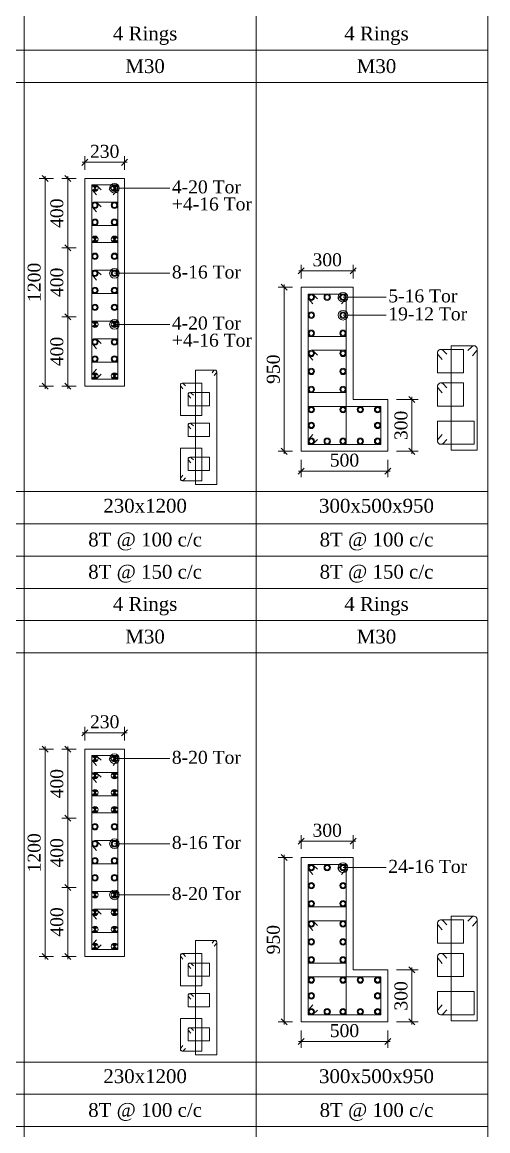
# Model space of a CAD drawing. Header units: metres. Extents: x 95882 to 260884, y 3603 to 81317.
# Drawn here: x 195375 to 198069, y 16543 to 22956 of the extents above; entities that cross this region are included whole.
import ezdxf
from ezdxf.enums import TextEntityAlignment as Align

# ---------------------------------------------------------------- set-up
doc = ezdxf.new("R2010")
doc.units = ezdxf.units.M
doc.header["$LTSCALE"] = 0.05
doc.header["$MEASUREMENT"] = 0
doc.header["$PDMODE"] = 34
doc.header["$PDSIZE"] = -2.5
doc.layers.get('0').update_dxf_attribs({"linetype": 'CONTINUOUS', "lineweight": 0})
doc.layers.get('DEFPOINTS').update_dxf_attribs({"linetype": 'CONTINUOUS'})
for name, color, linetype, lineweight in [('S-DIM-R', 7, 'CONTINUOUS', 9), ('S-SECTION', 5, 'CONTINUOUS', 5), ('S-SECTION MARK', 124, 'CONTINUOUS', 0), ('S-SHEET', 251, 'CONTINUOUS', 0), ('S-STEEL COL_DIA', 1, 'CONTINUOUS', 9), ('S-STEEL RING', 1, 'CONTINUOUS', 9), ('S-TEXT', 7, 'CONTINUOUS', 0), ('S-TEXT COL SIZE', 7, 'CONTINUOUS', 15), ('S-TEXT MIX', 1, 'CONTINUOUS', 15), ('S-TEXT RINGS', 7, 'CONTINUOUS', 15)]:
    doc.layers.add(name, color=color, linetype=linetype, lineweight=lineweight)
doc.styles.add('AAPL-ADRESS tahoma', font='tahoma.ttf')
doc.styles.add('S-ROMANS', font='times.ttf')
doc.styles.get("Standard").update_dxf_attribs({"font": 'times.ttf'})
doc.styles.add('TEXT', font='times.ttf')
doc.dimstyles.new('75mm', dxfattribs={"dimscale": 140, "dimtxt": 1, "dimasz": 0.35, "dimexe": 0.5, "dimexo": 1, "dimgap": 0.01, "dimtad": 0, "dimdec": 0, "dimzin": 12, "dimdsep": 46, "dimtxsty": 'AAPL-ADRESS tahoma', "dimblk": 'OBLIQUE', "dimcen": 0.35, "dimdle": 0.01, "dimse1": 1, "dimse2": 1, "dimclrd": 256, "dimclre": 256, "dimclrt": 256, "dimadec": 0, "dimazin": 3, "dimtfac": 1, "dimtdec": 0, "dimtmove": 1, "dimatfit": 3, "dimldrblk": 'DOTSMALL', "dimfxl": 1, "dimtolj": 1, "dimtzin": 0, "dimarcsym": 1})
doc.dimstyles.new('S_DIM', dxfattribs={"dimtxt": 75, "dimasz": 35, "dimexe": 35, "dimexo": 50, "dimgap": 25, "dimtad": 1, "dimdec": 0, "dimzin": 0, "dimdsep": 46, "dimtxsty": 'Standard', "dimblk": 'OBLIQUE', "dimcen": 0.09, "dimdle": 15, "dimclrd": 256, "dimclre": 256, "dimclrt": 256, "dimadec": 0, "dimazin": 0, "dimtfac": 1, "dimtdec": 0, "dimtofl": 0, "dimtmove": 0, "dimatfit": 3, "dimfxl": 1, "dimtolj": 1, "dimtzin": 0, "dimlwd": -1, "dimlwe": -1, "dimarcsym": 0})

# ---------------------------------------------------------------- blocks, each defined once
blk = doc.blocks.new('_Oblique')
at = {"color": 0, "linetype": 'ByBlock', "lineweight": -2}
blk.add_line((-0.5, -0.5), (0.5, 0.5), dxfattribs=at)
blk = doc.blocks.new('*D468')
at = {"layer": 'DEFPOINTS', "color": 0, "transparency": 16777216}
for p in [(196989.4, 18123.8, -0.1), (196891.1, 17173.8), (196989.4, 17173.8, -0.1)]:
    blk.add_point(p, dxfattribs=at)
at = {"layer": 'S-DIM-R', "transparency": 16777216}
for p, q in [((196939.4, 18123.8), (196856.1, 18123.8)), ((196891.1, 18138.8), (196891.1, 17158.8)), ((196939.4, 17173.8), (196856.1, 17173.8))]:
    blk.add_line(p, q, dxfattribs=at)
at = {"layer": 'S-DIM-R', "transparency": 16777216, "xscale": 35, "yscale": 35, "zscale": 35}
for p, rotation in [((196891.1, 18123.8), 90), ((196891.1, 17173.8), 270)]:
    blk.add_blockref('_Oblique', p, dxfattribs=dict(at, rotation=rotation))
at = {"layer": 'S-DIM-R', "transparency": 16777216, "insert": (196827.9, 17648.8), "char_height": 75, "attachment_point": 5, "rotation": 90}
blk.add_mtext('\\A1;950', dxfattribs=at)
blk = doc.blocks.new('*D469')
at = {"layer": 'DEFPOINTS', "color": 0, "transparency": 16777216}
for p in [(196989.4, 18218), (196989.4, 18123.8, 0), (197289.4, 18123.8, 0)]:
    blk.add_point(p, dxfattribs=at)
at = {"layer": 'S-DIM-R', "transparency": 16777216}
for p, q in [((197304.4, 18218), (196974.4, 18218)), ((196989.4, 18173.8), (196989.4, 18253)), ((197289.4, 18173.8), (197289.4, 18253))]:
    blk.add_line(p, q, dxfattribs=at)
at = {"layer": 'S-DIM-R', "transparency": 16777216, "xscale": 35, "yscale": 35, "zscale": 35, "rotation": 180}
blk.add_blockref('_Oblique', (196989.4, 18218), dxfattribs=at)
at = {"layer": 'S-DIM-R', "transparency": 16777216, "xscale": 35, "yscale": 35, "zscale": 35}
blk.add_blockref('_Oblique', (197289.4, 18218), dxfattribs=at)
at = {"layer": 'S-DIM-R', "transparency": 16777216, "insert": (197139.4, 18281.1), "char_height": 75, "attachment_point": 5}
blk.add_mtext('\\A1;300', dxfattribs=at)
blk = doc.blocks.new('*U5')
at = {"layer": 'S-STEEL COL_DIA'}
h = blk.add_hatch(color=256, dxfattribs=at)
h.dxf.hatch_style = 1
h.paths.add_polyline_path([(-18.5, 0, 1), (18.5, 0, 1)])
h.paths.add_polyline_path([(13, 0, -1), (-13, 0, -1)], flags=16)
at = {"layer": 'S-STEEL COL_DIA', "lineweight": 5}
for radius in [18.5, 13]:
    blk.add_circle((0, 0), radius, dxfattribs=at)
blk = doc.blocks.new('*D445')
at = {"layer": 'DEFPOINTS', "color": 0, "transparency": 16777216}
for p in [(195737.4, 17951.2, -0.1), (195639.1, 17551.2), (195737.4, 17551.2, -0.1)]:
    blk.add_point(p, dxfattribs=at)
at = {"layer": 'S-DIM-R', "transparency": 16777216}
for p, q in [((195639.1, 17966.2), (195639.1, 17536.2)), ((195687.4, 17951.2), (195604.1, 17951.2)), ((195687.4, 17551.2), (195604.1, 17551.2))]:
    blk.add_line(p, q, dxfattribs=at)
at = {"layer": 'S-DIM-R', "transparency": 16777216, "xscale": 35, "yscale": 35, "zscale": 35}
for p, rotation in [((195639.1, 17951.2), 90), ((195639.1, 17551.2), 270)]:
    blk.add_blockref('_Oblique', p, dxfattribs=dict(at, rotation=rotation))
at = {"layer": 'S-DIM-R', "transparency": 16777216, "insert": (195576, 17751.2), "char_height": 75, "attachment_point": 5, "rotation": 90}
blk.add_mtext('\\A1;400', dxfattribs=at)
blk = doc.blocks.new('*D446')
at = {"layer": 'DEFPOINTS', "color": 0, "transparency": 16777216}
for p in [(195737.4, 18845.4), (195737.4, 18751.2, 0), (195967.4, 18751.2, 0)]:
    blk.add_point(p, dxfattribs=at)
at = {"layer": 'S-DIM-R', "transparency": 16777216}
for p, q in [((195737.4, 18801.2), (195737.4, 18880.4)), ((195967.4, 18801.2), (195967.4, 18880.4)), ((195982.4, 18845.4), (195722.4, 18845.4))]:
    blk.add_line(p, q, dxfattribs=at)
at = {"layer": 'S-DIM-R', "transparency": 16777216, "xscale": 35, "yscale": 35, "zscale": 35, "rotation": 180}
blk.add_blockref('_Oblique', (195737.4, 18845.4), dxfattribs=at)
at = {"layer": 'S-DIM-R', "transparency": 16777216, "xscale": 35, "yscale": 35, "zscale": 35}
blk.add_blockref('_Oblique', (195967.4, 18845.4), dxfattribs=at)
at = {"layer": 'S-DIM-R', "transparency": 16777216, "insert": (195852.4, 18908.5), "char_height": 75, "attachment_point": 5}
blk.add_mtext('\\A1;230', dxfattribs=at)
blk = doc.blocks.new('*U4')
at = {"layer": 'S-STEEL COL_DIA'}
h = blk.add_hatch(color=256, dxfattribs=at)
h.dxf.hatch_style = 1
h.paths.add_polyline_path([(0, 0), (0, -18.5, 0.198912), (13, -13)])
h.paths.add_polyline_path([(0, 0), (-13, -13, 0.198912), (0, -18.5)])
h.paths.add_polyline_path([(0, 18.5, 0.198912), (-13, 13), (0, 0)])
h.paths.add_polyline_path([(13, 13, 0.198912), (0, 18.5), (0, 0)])
at = {"layer": 'S-STEEL COL_DIA', "lineweight": 5}
for p, q in [((-13, 13), (13, -13)), ((13, 13), (-13, -13))]:
    blk.add_line(p, q, dxfattribs=at)
blk.add_circle((0, 0), 18.5, dxfattribs=at)
blk = doc.blocks.new('*D448')
at = {"layer": 'DEFPOINTS', "color": 0, "transparency": 16777216}
for p in [(195606.2, 18751.2, -0.1), (195507.9, 17551.2), (195606.2, 17551.2, -0.1)]:
    blk.add_point(p, dxfattribs=at)
at = {"layer": 'S-DIM-R', "transparency": 16777216}
for p, q in [((195556.2, 18751.2), (195472.9, 18751.2)), ((195507.9, 18766.2), (195507.9, 17536.2)), ((195556.2, 17551.2), (195472.9, 17551.2))]:
    blk.add_line(p, q, dxfattribs=at)
at = {"layer": 'S-DIM-R', "transparency": 16777216, "xscale": 35, "yscale": 35, "zscale": 35}
for p, rotation in [((195507.9, 18751.2), 90), ((195507.9, 17551.2), 270)]:
    blk.add_blockref('_Oblique', p, dxfattribs=dict(at, rotation=rotation))
at = {"layer": 'S-DIM-R', "transparency": 16777216, "insert": (195444.8, 18151.2), "char_height": 75, "attachment_point": 5, "rotation": 90}
blk.add_mtext('\\A1;1200', dxfattribs=at)
blk = doc.blocks.new('*D449')
at = {"layer": 'DEFPOINTS', "color": 0, "transparency": 16777216}
for p in [(195639.1, 18351.2), (195737.4, 18351.2, -0.1), (195737.4, 17951.2, -0.1)]:
    blk.add_point(p, dxfattribs=at)
at = {"layer": 'S-DIM-R', "transparency": 16777216}
for p, q in [((195687.4, 18351.2), (195604.1, 18351.2)), ((195639.1, 17936.2), (195639.1, 18366.2)), ((195687.4, 17951.2), (195604.1, 17951.2))]:
    blk.add_line(p, q, dxfattribs=at)
at = {"layer": 'S-DIM-R', "transparency": 16777216, "xscale": 35, "yscale": 35, "zscale": 35}
for p, rotation in [((195639.1, 18351.2), 90), ((195639.1, 17951.2), 270)]:
    blk.add_blockref('_Oblique', p, dxfattribs=dict(at, rotation=rotation))
at = {"layer": 'S-DIM-R', "transparency": 16777216, "insert": (195576, 18151.2), "char_height": 75, "attachment_point": 5, "rotation": 90}
blk.add_mtext('\\A1;400', dxfattribs=at)
blk = doc.blocks.new('*D450')
at = {"layer": 'DEFPOINTS', "color": 0, "transparency": 16777216}
for p in [(195737.4, 18751.2, -0.1), (195639.1, 18351.2), (195737.4, 18351.2, -0.1)]:
    blk.add_point(p, dxfattribs=at)
at = {"layer": 'S-DIM-R', "transparency": 16777216}
for p, q in [((195687.4, 18751.2), (195604.1, 18751.2)), ((195639.1, 18766.2), (195639.1, 18336.2)), ((195687.4, 18351.2), (195604.1, 18351.2))]:
    blk.add_line(p, q, dxfattribs=at)
at = {"layer": 'S-DIM-R', "transparency": 16777216, "xscale": 35, "yscale": 35, "zscale": 35}
for p, rotation in [((195639.1, 18751.2), 90), ((195639.1, 18351.2), 270)]:
    blk.add_blockref('_Oblique', p, dxfattribs=dict(at, rotation=rotation))
at = {"layer": 'S-DIM-R', "transparency": 16777216, "insert": (195576, 18551.2), "char_height": 75, "attachment_point": 5, "rotation": 90}
blk.add_mtext('\\A1;400', dxfattribs=at)
blk = doc.blocks.new('*D451')
at = {"layer": 'DEFPOINTS', "color": 0, "transparency": 16777216}
for p in [(196989.3, 17173.8, 0.1), (197489.3, 17173.8, 0.1), (196989.3, 17059.1)]:
    blk.add_point(p, dxfattribs=at)
at = {"layer": 'S-DIM-R', "transparency": 16777216}
for p, q in [((196989.3, 17123.8), (196989.3, 17024.1)), ((197489.3, 17123.8), (197489.3, 17024.1)), ((197504.3, 17059.1), (196974.3, 17059.1))]:
    blk.add_line(p, q, dxfattribs=at)
at = {"layer": 'S-DIM-R', "transparency": 16777216, "xscale": 35, "yscale": 35, "zscale": 35, "rotation": 180}
blk.add_blockref('_Oblique', (196989.3, 17059.1), dxfattribs=at)
at = {"layer": 'S-DIM-R', "transparency": 16777216, "xscale": 35, "yscale": 35, "zscale": 35}
blk.add_blockref('_Oblique', (197489.3, 17059.1), dxfattribs=at)
at = {"layer": 'S-DIM-R', "transparency": 16777216, "insert": (197239.3, 17122.3), "char_height": 75, "attachment_point": 5}
blk.add_mtext('\\A1;500', dxfattribs=at)
blk = doc.blocks.new('*D452')
at = {"layer": 'DEFPOINTS', "color": 0, "transparency": 16777216}
for p in [(197489.3, 17473.8, 0.1), (197629.7, 17473.8), (197489.3, 17173.8, 0.1)]:
    blk.add_point(p, dxfattribs=at)
at = {"layer": 'S-DIM-R', "transparency": 16777216}
for p, q in [((197539.3, 17473.8), (197664.7, 17473.8)), ((197629.7, 17158.8), (197629.7, 17488.8)), ((197539.3, 17173.8), (197664.7, 17173.8))]:
    blk.add_line(p, q, dxfattribs=at)
at = {"layer": 'S-DIM-R', "transparency": 16777216, "xscale": 35, "yscale": 35, "zscale": 35}
for p, rotation in [((197629.7, 17473.8), 90), ((197629.7, 17173.8), 270)]:
    blk.add_blockref('_Oblique', p, dxfattribs=dict(at, rotation=rotation))
at = {"layer": 'S-DIM-R', "transparency": 16777216, "insert": (197566.5, 17323.8), "char_height": 75, "attachment_point": 5, "rotation": 90}
blk.add_mtext('\\A1;300', dxfattribs=at)
blk = doc.blocks.new('*D490')
at = {"layer": 'DEFPOINTS', "color": 0, "transparency": 16777216}
for p in [(196989.4, 21423.4, -0.1), (196891.1, 20473.4), (196989.4, 20473.4, -0.1)]:
    blk.add_point(p, dxfattribs=at)
at = {"layer": 'S-DIM-R', "transparency": 16777216}
for p, q in [((196939.4, 21423.4), (196856.1, 21423.4)), ((196891.1, 21438.4), (196891.1, 20458.4)), ((196939.4, 20473.4), (196856.1, 20473.4))]:
    blk.add_line(p, q, dxfattribs=at)
at = {"layer": 'S-DIM-R', "transparency": 16777216, "xscale": 35, "yscale": 35, "zscale": 35}
for p, rotation in [((196891.1, 21423.4), 90), ((196891.1, 20473.4), 270)]:
    blk.add_blockref('_Oblique', p, dxfattribs=dict(at, rotation=rotation))
at = {"layer": 'S-DIM-R', "transparency": 16777216, "insert": (196827.9, 20948.4), "char_height": 75, "attachment_point": 5, "rotation": 90}
blk.add_mtext('\\A1;950', dxfattribs=at)
blk = doc.blocks.new('*D491')
at = {"layer": 'DEFPOINTS', "color": 0, "transparency": 16777216}
for p in [(196989.4, 21517.5), (196989.4, 21423.4, 0), (197289.4, 21423.4, 0)]:
    blk.add_point(p, dxfattribs=at)
at = {"layer": 'S-DIM-R', "transparency": 16777216}
for p, q in [((196989.4, 21473.4), (196989.4, 21552.5)), ((197289.4, 21473.4), (197289.4, 21552.5)), ((197304.4, 21517.5), (196974.4, 21517.5))]:
    blk.add_line(p, q, dxfattribs=at)
at = {"layer": 'S-DIM-R', "transparency": 16777216, "xscale": 35, "yscale": 35, "zscale": 35, "rotation": 180}
blk.add_blockref('_Oblique', (196989.4, 21517.5), dxfattribs=at)
at = {"layer": 'S-DIM-R', "transparency": 16777216, "xscale": 35, "yscale": 35, "zscale": 35}
blk.add_blockref('_Oblique', (197289.4, 21517.5), dxfattribs=at)
at = {"layer": 'S-DIM-R', "transparency": 16777216, "insert": (197139.4, 21580.7), "char_height": 75, "attachment_point": 5}
blk.add_mtext('\\A1;300', dxfattribs=at)
blk = doc.blocks.new('*U7')
at = {"layer": 'S-STEEL COL_DIA', "lineweight": 5}
for radius in [18.5, 13, 13]:
    blk.add_circle((0, 0), radius, dxfattribs=at)
blk = doc.blocks.new('*D509')
at = {"layer": 'DEFPOINTS', "color": 0, "transparency": 16777216}
for p in [(195737.4, 21250.8, -0.1), (195639.1, 20850.8), (195737.4, 20850.8, -0.1)]:
    blk.add_point(p, dxfattribs=at)
at = {"layer": 'S-DIM-R', "transparency": 16777216}
for p, q in [((195687.4, 21250.8), (195604.1, 21250.8)), ((195639.1, 21265.8), (195639.1, 20835.8)), ((195687.4, 20850.8), (195604.1, 20850.8))]:
    blk.add_line(p, q, dxfattribs=at)
at = {"layer": 'S-DIM-R', "transparency": 16777216, "xscale": 35, "yscale": 35, "zscale": 35}
for p, rotation in [((195639.1, 21250.8), 90), ((195639.1, 20850.8), 270)]:
    blk.add_blockref('_Oblique', p, dxfattribs=dict(at, rotation=rotation))
at = {"layer": 'S-DIM-R', "transparency": 16777216, "insert": (195576, 21050.8), "char_height": 75, "attachment_point": 5, "rotation": 90}
blk.add_mtext('\\A1;400', dxfattribs=at)
blk = doc.blocks.new('*D510')
at = {"layer": 'DEFPOINTS', "color": 0, "transparency": 16777216}
for p in [(195737.4, 22145), (195737.4, 22050.8, 0), (195967.4, 22050.8, 0)]:
    blk.add_point(p, dxfattribs=at)
at = {"layer": 'S-DIM-R', "transparency": 16777216}
for p, q in [((195982.4, 22145), (195722.4, 22145)), ((195737.4, 22100.8), (195737.4, 22180)), ((195967.4, 22100.8), (195967.4, 22180))]:
    blk.add_line(p, q, dxfattribs=at)
at = {"layer": 'S-DIM-R', "transparency": 16777216, "xscale": 35, "yscale": 35, "zscale": 35, "rotation": 180}
blk.add_blockref('_Oblique', (195737.4, 22145), dxfattribs=at)
at = {"layer": 'S-DIM-R', "transparency": 16777216, "xscale": 35, "yscale": 35, "zscale": 35}
blk.add_blockref('_Oblique', (195967.4, 22145), dxfattribs=at)
at = {"layer": 'S-DIM-R', "transparency": 16777216, "insert": (195852.4, 22208.1), "char_height": 75, "attachment_point": 5}
blk.add_mtext('\\A1;230', dxfattribs=at)
blk = doc.blocks.new('*D500')
at = {"layer": 'DEFPOINTS', "color": 0, "transparency": 16777216}
for p in [(195606.2, 22050.8, -0.1), (195507.9, 20850.8), (195606.2, 20850.8, -0.1)]:
    blk.add_point(p, dxfattribs=at)
at = {"layer": 'S-DIM-R', "transparency": 16777216}
for p, q in [((195507.9, 22065.8), (195507.9, 20835.8)), ((195556.2, 22050.8), (195472.9, 22050.8)), ((195556.2, 20850.8), (195472.9, 20850.8))]:
    blk.add_line(p, q, dxfattribs=at)
at = {"layer": 'S-DIM-R', "transparency": 16777216, "xscale": 35, "yscale": 35, "zscale": 35}
for p, rotation in [((195507.9, 22050.8), 90), ((195507.9, 20850.8), 270)]:
    blk.add_blockref('_Oblique', p, dxfattribs=dict(at, rotation=rotation))
at = {"layer": 'S-DIM-R', "transparency": 16777216, "insert": (195444.8, 21450.8), "char_height": 75, "attachment_point": 5, "rotation": 90}
blk.add_mtext('\\A1;1200', dxfattribs=at)
blk = doc.blocks.new('*D501')
at = {"layer": 'DEFPOINTS', "color": 0, "transparency": 16777216}
for p in [(195639.1, 21650.8), (195737.4, 21650.8, -0.1), (195737.4, 21250.8, -0.1)]:
    blk.add_point(p, dxfattribs=at)
at = {"layer": 'S-DIM-R', "transparency": 16777216}
for p, q in [((195687.4, 21650.8), (195604.1, 21650.8)), ((195639.1, 21235.8), (195639.1, 21665.8)), ((195687.4, 21250.8), (195604.1, 21250.8))]:
    blk.add_line(p, q, dxfattribs=at)
at = {"layer": 'S-DIM-R', "transparency": 16777216, "xscale": 35, "yscale": 35, "zscale": 35}
for p, rotation in [((195639.1, 21650.8), 90), ((195639.1, 21250.8), 270)]:
    blk.add_blockref('_Oblique', p, dxfattribs=dict(at, rotation=rotation))
at = {"layer": 'S-DIM-R', "transparency": 16777216, "insert": (195576, 21450.8), "char_height": 75, "attachment_point": 5, "rotation": 90}
blk.add_mtext('\\A1;400', dxfattribs=at)
blk = doc.blocks.new('*D502')
at = {"layer": 'DEFPOINTS', "color": 0, "transparency": 16777216}
for p in [(195737.4, 22050.8, -0.1), (195639.1, 21650.8), (195737.4, 21650.8, -0.1)]:
    blk.add_point(p, dxfattribs=at)
at = {"layer": 'S-DIM-R', "transparency": 16777216}
for p, q in [((195639.1, 22065.8), (195639.1, 21635.8)), ((195687.4, 22050.8), (195604.1, 22050.8)), ((195687.4, 21650.8), (195604.1, 21650.8))]:
    blk.add_line(p, q, dxfattribs=at)
at = {"layer": 'S-DIM-R', "transparency": 16777216, "xscale": 35, "yscale": 35, "zscale": 35}
for p, rotation in [((195639.1, 22050.8), 90), ((195639.1, 21650.8), 270)]:
    blk.add_blockref('_Oblique', p, dxfattribs=dict(at, rotation=rotation))
at = {"layer": 'S-DIM-R', "transparency": 16777216, "insert": (195576, 21850.8), "char_height": 75, "attachment_point": 5, "rotation": 90}
blk.add_mtext('\\A1;400', dxfattribs=at)
blk = doc.blocks.new('*D503')
at = {"layer": 'DEFPOINTS', "color": 0, "transparency": 16777216}
for p in [(196989.3, 20473.4, 0.1), (197489.3, 20473.4, 0.1), (196989.3, 20358.7)]:
    blk.add_point(p, dxfattribs=at)
at = {"layer": 'S-DIM-R', "transparency": 16777216}
for p, q in [((196989.3, 20423.4), (196989.3, 20323.7)), ((197489.3, 20423.4), (197489.3, 20323.7)), ((197504.3, 20358.7), (196974.3, 20358.7))]:
    blk.add_line(p, q, dxfattribs=at)
at = {"layer": 'S-DIM-R', "transparency": 16777216, "xscale": 35, "yscale": 35, "zscale": 35, "rotation": 180}
blk.add_blockref('_Oblique', (196989.3, 20358.7), dxfattribs=at)
at = {"layer": 'S-DIM-R', "transparency": 16777216, "xscale": 35, "yscale": 35, "zscale": 35}
blk.add_blockref('_Oblique', (197489.3, 20358.7), dxfattribs=at)
at = {"layer": 'S-DIM-R', "transparency": 16777216, "insert": (197239.3, 20421.9), "char_height": 75, "attachment_point": 5}
blk.add_mtext('\\A1;500', dxfattribs=at)
blk = doc.blocks.new('*D504')
at = {"layer": 'DEFPOINTS', "color": 0, "transparency": 16777216}
for p in [(197489.3, 20773.4, 0.1), (197629.7, 20773.4), (197489.3, 20473.4, 0.1)]:
    blk.add_point(p, dxfattribs=at)
at = {"layer": 'S-DIM-R', "transparency": 16777216}
for p, q in [((197629.7, 20458.4), (197629.7, 20788.4)), ((197539.3, 20773.4), (197664.7, 20773.4)), ((197539.3, 20473.4), (197664.7, 20473.4))]:
    blk.add_line(p, q, dxfattribs=at)
at = {"layer": 'S-DIM-R', "transparency": 16777216, "xscale": 35, "yscale": 35, "zscale": 35}
for p, rotation in [((197629.7, 20773.4), 90), ((197629.7, 20473.4), 270)]:
    blk.add_blockref('_Oblique', p, dxfattribs=dict(at, rotation=rotation))
at = {"layer": 'S-DIM-R', "transparency": 16777216, "insert": (197566.5, 20623.4), "char_height": 75, "attachment_point": 5, "rotation": 90}
blk.add_mtext('\\A1;300', dxfattribs=at)

msp = doc.modelspace()

# ---------------------------------------------------------------- linework, layer by layer
at = {"layer": 'S-SECTION'}
for points, elevation in [([(195737.4, 20850.8), (195967.4, 20850.8), (195967.4, 22050.8), (195737.4, 22050.8)], 0.3), ([(195967.4, 20850.8), (195737.4, 20850.8), (195737.4, 22050.8), (195967.4, 22050.8)], 0.3), ([(197289.3, 21423.4), (196989.3, 21423.4), (196989.3, 20473.4), (197489.3, 20473.4), (197489.3, 20773.4), (197289.3, 20773.4)], 0.2), ([(195737.4, 17551.2), (195967.4, 17551.2), (195967.4, 18751.2), (195737.4, 18751.2)], 0.3), ([(195967.4, 17551.2), (195737.4, 17551.2), (195737.4, 18751.2), (195967.4, 18751.2)], 0.3), ([(197289.3, 18123.8), (196989.3, 18123.8), (196989.3, 17173.8), (197489.3, 17173.8), (197489.3, 17473.8), (197289.3, 17473.8)], 0.2)]:
    msp.add_lwpolyline(points, close=True, dxfattribs=dict(at, elevation=elevation))
at = {"layer": 'S-SHEET'}
for p, q in [((195387.3, 49003.5, 0.4), (195387.3, 9408.8, 0.3)), ((195387.3, 49003.5, 0.4), (195387.3, 9408.8, 0.3)), ((195387.3, 49003.5, 0.4), (195387.3, 9408.8, 0.3)), ((195387.3, 49003.5, 0.4), (195387.3, 9408.8, 0.3)), ((195387.3, 49003.5, 0.5), (195387.3, 9408.8, 0.4)), ((195387.3, 49003.5, 0.5), (195387.3, 9408.8, 0.4)), ((195387.3, 49003.5, 0.5), (195387.3, 9408.8, 0.4)), ((195387.3, 49003.5, 0.5), (195387.3, 9408.8, 0.4)), ((195387.3, 49003.5, 0.5), (195387.3, 9408.8, 0.4)), ((195387.3, 49003.5, 0.5), (195387.3, 9408.8, 0.4)), ((195387.3, 49003.5, 0.5), (195387.3, 9408.8, 0.4)), ((195387.3, 49003.5, 0.5), (195387.3, 9408.8, 0.4)), ((195387.3, 49003.5, 0.5), (195387.3, 9408.8, 0.4)), ((195387.3, 49003.5, 0.5), (195387.3, 9408.8, 0.4)), ((195387.3, 49003.5, 0.5), (195387.3, 9408.8, 0.4)), ((196727.9, 49003.5, 0), (196727.9, 8286.5, -0.1)), ((177084.5, 22793.6, 0), (198068.5, 22793.6, -0.1)), ((177084.5, 22607, 0), (198068.5, 22607, 0)), ((177084.5, 22607, 0), (198068.5, 22607, -0.1)), ((177084.5, 20240.5, 0), (198068.5, 20240.5, 0)), ((177084.5, 20054.4, 0), (198068.5, 20054.4, 0)), ((177084.5, 20054.4, 0), (198068.5, 20054.4, 0)), ((177084.5, 19867.3, 0), (198068.5, 19867.3, 0)), ((177691.8, 19680.7, 0), (198068.5, 19680.7, 0)), ((177084.5, 19494, 0), (198068.5, 19494, 0)), ((177084.5, 19307.4, 0), (198068.5, 19307.4, 0)), ((177084.5, 16940.9, 0), (198068.5, 16940.9, 0)), ((177084.5, 16754.8, 0), (198068.5, 16754.8, 0)), ((177084.5, 16754.8, 0), (198068.5, 16754.8, 0)), ((177084.5, 16567.7, 0), (198068.5, 16567.7, 0))]:
    msp.add_line(p, q, dxfattribs=at)
at = {"layer": 'S-SHEET', "color": 0}
for p, q in [((198068.5, 49003.5, 0), (198068.5, 8286.5, -0.1)), ((177084.5, 19307.4, 0), (198068.5, 19307.4, 0))]:
    msp.add_line(p, q, dxfattribs=at)
at = {"layer": 'S-STEEL RING'}
for points, elevation in [([(195900.7, 21956.3), (195923.2, 21983.7, 0.633211), (195908.9, 22013.9), (195777.4, 22013.9), (195777.4, 20890.8), (195927.4, 20890.8), (195927.4, 21995.4, 0.666768), (195895.9, 22008.5), (195878.1, 21985.9)], 0.3), ([(197222.7, 21325.9), (197245.2, 21353.2, 0.633211), (197230.9, 21383.4), (197029.4, 21383.4), (197029.4, 20513.4), (197249.4, 20513.4), (197249.4, 21364.9, 0.666768), (197217.9, 21378), (197200.1, 21355.4)], 0.1), ([(197979.9, 21026.5), (198002.4, 21053.9, 0.633211), (197988.1, 21084), (197856.6, 21084), (197856.6, 20479.3), (198006.6, 20479.3), (198006.6, 21065.6, 0.666768), (197975.1, 21078.7), (197952.3, 21056)], 0.2), ([(197979.9, 21026.5), (198002.4, 21053.9, 0.633211), (197988.1, 21084), (197856.6, 21084), (197856.6, 20479.3), (198006.6, 20479.3), (198006.6, 21065.6, 0.666768), (197975.1, 21078.7), (197952.3, 21056)], 0.3), ([(196485.9, 20911.4), (196498.5, 20926.8, 0.633211), (196490.5, 20943.8), (196377.1, 20943.8), (196377.1, 20281.3), (196500.9, 20281.3), (196500.9, 20933.4, 0.666768), (196483.2, 20940.8), (196473.2, 20928)], 0.1), ([(196485.9, 20911.4), (196498.5, 20926.8, 0.633211), (196490.5, 20943.8), (196377.1, 20943.8), (196377.1, 20281.3), (196500.9, 20281.3), (196500.9, 20933.4, 0.666768), (196483.2, 20940.8), (196473.2, 20928)], 0.1), ([(195900.7, 18656.8), (195923.2, 18684.1, 0.633211), (195908.9, 18714.3), (195777.4, 18714.3), (195777.4, 17591.2), (195927.4, 17591.2), (195927.4, 18695.9, 0.666768), (195895.9, 18708.9), (195878.1, 18686.3)], 0.3), ([(197222.7, 18026.3), (197245.2, 18053.7, 0.633211), (197230.9, 18083.8), (197029.4, 18083.8), (197029.4, 17213.8), (197249.4, 17213.8), (197249.4, 18065.4, 0.666768), (197217.9, 18078.5), (197200.1, 18055.8)], 0.1), ([(197979.9, 17726.9), (198002.4, 17754.3, 0.633211), (197988.1, 17784.5), (197856.6, 17784.5), (197856.6, 17179.7), (198006.6, 17179.7), (198006.6, 17766, 0.666768), (197975.1, 17779.1), (197952.3, 17756.5)], 0.2), ([(197979.9, 17726.9), (198002.4, 17754.3, 0.633211), (197988.1, 17784.5), (197856.6, 17784.5), (197856.6, 17179.7), (198006.6, 17179.7), (198006.6, 17766, 0.666768), (197975.1, 17779.1), (197952.3, 17756.5)], 0.3), ([(196485.9, 17611.9), (196498.5, 17627.2, 0.633211), (196490.5, 17644.2), (196377.1, 17644.2), (196377.1, 16981.8), (196500.9, 16981.8), (196500.9, 17633.8, 0.666768), (196483.2, 17641.2), (196473.2, 17628.5)], 0.1), ([(196485.9, 17611.9), (196498.5, 17627.2, 0.633211), (196490.5, 17644.2), (196377.1, 17644.2), (196377.1, 16981.8), (196500.9, 16981.8), (196500.9, 17633.8, 0.666768), (196483.2, 17641.2), (196473.2, 17628.5)], 0.1)]:
    msp.add_lwpolyline(points, format="xyb", dxfattribs=dict(at, elevation=elevation))
at = {"layer": 'S-STEEL RING', "color": 4}
for points, elevation in [([(195804, 21956.3), (195781.6, 21983.7, -0.633211), (195795.8, 22013.9), (195927.4, 22013.9), (195927.4, 21681.6), (195777.4, 21681.6), (195777.4, 21995.4, -0.666768), (195808.8, 22008.5), (195831.6, 21985.9)], 0.3), ([(195804, 20948.3), (195781.6, 20920.9, 0.633211), (195795.8, 20890.8), (195927.4, 20890.8), (195927.4, 21226.2), (195777.4, 21226.2), (195777.4, 20909.2, 0.666768), (195808.8, 20896.1), (195831.6, 20918.8)], 0.2), ([(196305.1, 20835.1), (196292.5, 20850.5, -0.633211), (196300.5, 20867.5), (196413.9, 20867.5), (196413.9, 20680.6), (196290.1, 20680.6), (196290.1, 20857.1, -0.666768), (196307.8, 20864.5), (196320.7, 20851.7)], 0.1), ([(196305.1, 20336), (196292.5, 20320.6, 0.633211), (196300.5, 20303.6), (196413.9, 20303.6), (196413.9, 20492.3), (196290.1, 20492.3), (196290.1, 20314, 0.666768), (196307.8, 20306.7), (196320.7, 20319.4)], 0.1), ([(195804, 18656.8), (195781.6, 18684.1, -0.633211), (195795.8, 18714.3), (195927.4, 18714.3), (195927.4, 18382), (195777.4, 18382), (195777.4, 18695.9, -0.666768), (195808.8, 18708.9), (195831.6, 18686.3)], 0.3), ([(195804, 17648.7), (195781.6, 17621.4, 0.633211), (195795.8, 17591.2), (195927.4, 17591.2), (195927.4, 17926.6), (195777.4, 17926.6), (195777.4, 17609.7, 0.666768), (195808.8, 17596.6), (195831.6, 17619.2)], 0.2), ([(196305.1, 17535.6), (196292.5, 17551, -0.633211), (196300.5, 17567.9), (196413.9, 17567.9), (196413.9, 17381), (196290.1, 17381), (196290.1, 17557.6, -0.666768), (196307.8, 17564.9), (196320.7, 17552.2)], 0.1), ([(196305.1, 17036.4), (196292.5, 17021, 0.633211), (196300.5, 17004.1), (196413.9, 17004.1), (196413.9, 17192.7), (196290.1, 17192.7), (196290.1, 17014.5, 0.666768), (196307.8, 17007.1), (196320.7, 17019.8)], 0.1)]:
    msp.add_lwpolyline(points, format="xyb", dxfattribs=dict(at, elevation=elevation))
at = {"layer": 'S-STEEL RING', "color": 3}
for points, elevation in [([(195804, 21857.9), (195781.6, 21885.2, -0.633211), (195795.8, 21915.4), (195927.4, 21915.4), (195927.4, 21780), (195777.4, 21780), (195777.4, 21896.9, -0.666768), (195808.8, 21910), (195831.6, 21887.4)], 0.3), ([(195804, 21464), (195781.6, 21491.4, -0.633211), (195795.8, 21521.5), (195927.4, 21521.5), (195927.4, 21386.2), (195777.4, 21386.2), (195777.4, 21503.1, -0.666768), (195808.8, 21516.2), (195831.6, 21493.5)], 0.3), ([(197056, 21325.9), (197033.5, 21353.2, -0.633211), (197047.8, 21383.4), (197249.4, 21383.4), (197249.4, 21138), (197029.4, 21138), (197029.4, 21364.9, -0.666768), (197060.8, 21378), (197083.6, 21355.4)], 0.1), ([(195804, 21067.1), (195781.6, 21094.5, -0.633211), (195795.8, 21124.6), (195927.4, 21124.6), (195927.4, 20989.3), (195777.4, 20989.3), (195777.4, 21106.2, -0.666768), (195808.8, 21119.3), (195831.6, 21096.6)], 0.3), ([(197056, 21000.7), (197033.5, 21028.1, -0.633211), (197047.8, 21058.3), (197249.4, 21058.3), (197249.4, 20812.8), (197029.4, 20812.8), (197029.4, 21039.8, -0.666768), (197060.8, 21052.9), (197083.6, 21030.3)], 0.1), ([(197804.5, 21005.2), (197782.1, 21032.5, -0.633211), (197796.3, 21062.7), (197927.9, 21062.7), (197927.9, 20928.2), (197777.9, 20928.2), (197777.9, 21044.2, -0.666768), (197809.3, 21057.3), (197832.2, 21034.7)], 0.2), ([(197804.5, 20811.4), (197782.1, 20838.8, -0.633211), (197796.3, 20868.9), (197927.9, 20868.9), (197927.9, 20734.4), (197777.9, 20734.4), (197777.9, 20850.5, -0.666768), (197809.3, 20863.6), (197832.2, 20840.9)], 0.2), ([(196349.7, 20780.8), (196337.1, 20796.2, -0.633211), (196345.1, 20813.2), (196458.5, 20813.2), (196458.5, 20737.1), (196334.7, 20737.1), (196334.7, 20802.8, -0.666768), (196352.4, 20810.2), (196365.3, 20797.4)], 0.1), ([(197056, 20570.9), (197033.5, 20543.5, 0.633211), (197047.8, 20513.4), (197449.3, 20513.4), (197449.3, 20733.4), (197029.4, 20733.4), (197029.4, 20531.8, 0.666768), (197060.8, 20518.7), (197083.6, 20541.4)], 0.1), ([(196349.7, 20603.8), (196337.1, 20619.2, -0.633211), (196345.1, 20636.1), (196458.5, 20636.1), (196458.5, 20560), (196334.7, 20560), (196334.7, 20625.7, -0.666768), (196352.4, 20633.1), (196365.3, 20620.4)], 0.1), ([(197804.5, 20571.4), (197782.1, 20544, 0.633211), (197796.3, 20513.9), (197989.8, 20513.9), (197989.8, 20648.3), (197777.9, 20648.3), (197777.9, 20532.3, 0.666768), (197809.3, 20519.2), (197832.2, 20541.9)], 0.2), ([(196349.7, 20406.8), (196337.1, 20422.2, -0.633211), (196345.1, 20439.1), (196458.5, 20439.1), (196458.5, 20363), (196334.7, 20363), (196334.7, 20428.7, -0.666768), (196352.4, 20436.1), (196365.3, 20423.4)], 0.1), ([(195804, 18558.3), (195781.6, 18585.7, -0.633211), (195795.8, 18615.8), (195927.4, 18615.8), (195927.4, 18480.5), (195777.4, 18480.5), (195777.4, 18597.4, -0.666768), (195808.8, 18610.5), (195831.6, 18587.8)], 0.3), ([(195804, 18164.5), (195781.6, 18191.8, -0.633211), (195795.8, 18222), (195927.4, 18222), (195927.4, 18086.6), (195777.4, 18086.6), (195777.4, 18203.5, -0.666768), (195808.8, 18216.6), (195831.6, 18194)], 0.3), ([(197056, 18026.3), (197033.5, 18053.7, -0.633211), (197047.8, 18083.8), (197249.4, 18083.8), (197249.4, 17838.4), (197029.4, 17838.4), (197029.4, 18065.4, -0.666768), (197060.8, 18078.5), (197083.6, 18055.8)], 0.1), ([(195804, 17767.5), (195781.6, 17794.9, -0.633211), (195795.8, 17825.1), (195927.4, 17825.1), (195927.4, 17689.7), (195777.4, 17689.7), (195777.4, 17806.6, -0.666768), (195808.8, 17819.7), (195831.6, 17797.1)], 0.3), ([(197804.5, 17705.6), (197782.1, 17733, -0.633211), (197796.3, 17763.1), (197927.9, 17763.1), (197927.9, 17628.6), (197777.9, 17628.6), (197777.9, 17744.7, -0.666768), (197809.3, 17757.8), (197832.2, 17735.1)], 0.2), ([(197056, 17701.2), (197033.5, 17728.5, -0.633211), (197047.8, 17758.7), (197249.4, 17758.7), (197249.4, 17513.3), (197029.4, 17513.3), (197029.4, 17740.2, -0.666768), (197060.8, 17753.3), (197083.6, 17730.7)], 0.1), ([(196349.7, 17481.3), (196337.1, 17496.7, -0.633211), (196345.1, 17513.6), (196458.5, 17513.6), (196458.5, 17437.5), (196334.7, 17437.5), (196334.7, 17503.3, -0.666768), (196352.4, 17510.6), (196365.3, 17497.9)], 0.1), ([(197804.5, 17511.8), (197782.1, 17539.2, -0.633211), (197796.3, 17569.3), (197927.9, 17569.3), (197927.9, 17434.9), (197777.9, 17434.9), (197777.9, 17550.9, -0.666768), (197809.3, 17564), (197832.2, 17541.3)], 0.2), ([(197056, 17271.3), (197033.5, 17244, 0.633211), (197047.8, 17213.8), (197449.3, 17213.8), (197449.3, 17433.8), (197029.4, 17433.8), (197029.4, 17232.3, 0.666768), (197060.8, 17219.2), (197083.6, 17241.8)], 0.1), ([(196349.7, 17304.2), (196337.1, 17319.6, -0.633211), (196345.1, 17336.6), (196458.5, 17336.6), (196458.5, 17260.4), (196334.7, 17260.4), (196334.7, 17326.2, -0.666768), (196352.4, 17333.5), (196365.3, 17320.8)], 0.1), ([(197804.5, 17271.8), (197782.1, 17244.5, 0.633211), (197796.3, 17214.3), (197989.8, 17214.3), (197989.8, 17348.8), (197777.9, 17348.8), (197777.9, 17232.7, 0.666768), (197809.3, 17219.6), (197832.2, 17242.3)], 0.2), ([(196349.7, 17107.2), (196337.1, 17122.6, -0.633211), (196345.1, 17139.6), (196458.5, 17139.6), (196458.5, 17063.4), (196334.7, 17063.4), (196334.7, 17129.2, -0.666768), (196352.4, 17136.6), (196365.3, 17123.8)], 0.1)]:
    msp.add_lwpolyline(points, format="xyb", dxfattribs=dict(at, elevation=elevation))

# ---------------------------------------------------------------- block references
at = {"layer": 'S-STEEL COL_DIA', "xscale": -1}
for name, p in [('*U4', (195795.8, 21995.4, 0.2)), ('*U5', (195795.8, 21601.6, 0.2)), ('*U5', (195795.8, 21503.1, 0.2)), ('*U5', (195795.8, 21404.6, 0.2)), ('*U5', (197047.8, 21364.9, 0.1)), ('*U7', (197047.8, 21260.8, 0.1)), ('*U7', (197047.8, 21156.6, 0.1)), ('*U5', (195795.8, 21106.2, 0.2)), ('*U7', (197047.8, 21039.8, 0.1)), ('*U5', (195795.8, 21007.7, 0.2)), ('*U7', (197047.8, 20935.7, 0.1)), ('*U7', (197047.8, 20831.5, 0.1)), ('*U7', (197047.8, 20714.7, 0.2)), ('*U7', (197047.8, 20623.4, 0.1)), ('*U4', (195795.8, 18695.9, 0.2)), ('*U5', (195795.8, 18302, 0.2)), ('*U5', (195795.8, 18203.5, 0.2)), ('*U5', (195795.8, 18105.1, 0.2)), ('*U5', (197047.8, 18065.4, 0.1)), ('*U5', (197047.8, 17961.2, 0.1)), ('*U5', (197047.8, 17857.1, 0.1)), ('*U4', (195795.8, 17806.6, 0.2)), ('*U4', (195795.8, 17708.1, 0.2)), ('*U5', (197047.8, 17740.2, 0.1)), ('*U5', (197047.8, 17636.1, 0.1)), ('*U5', (197047.8, 17532, 0.1)), ('*U5', (197047.8, 17415.1, 0.2)), ('*U5', (197047.8, 17323.8, 0.1))]:
    msp.add_blockref(name, p, dxfattribs=at)
at = {"layer": 'S-STEEL COL_DIA'}
for name, p in [('*U4', (195908.9, 21995.4, 0.2)), ('*U5', (195908.9, 21601.6, 0.2)), ('*U5', (195908.9, 21503.1, 0.2)), ('*U5', (195908.9, 21404.6, 0.2)), ('*U7', (197139.4, 21364.9, 0.2)), ('*U5', (197230.9, 21364.9, 0.1)), ('*U7', (197230.9, 21260.8, 0.1)), ('*U7', (197230.9, 21156.6, 0.1)), ('*U5', (195908.9, 21106.2, 0.2)), ('*U7', (197230.9, 21039.8, 0.1)), ('*U5', (195908.9, 21007.7, 0.2)), ('*U4', (195908.9, 20909.2, 0.2)), ('*U7', (197230.9, 20935.7, 0.1)), ('*U7', (197230.9, 20831.5, 0.1)), ('*U7', (197230.9, 20714.7, 0.2)), ('*U7', (197330.9, 20714.7, 0.2)), ('*U5', (197430.9, 20714.7, 0.2)), ('*U7', (197430.9, 20623.4, 0.2)), ('*U4', (195908.9, 18695.9, 0.2)), ('*U5', (195908.9, 18302, 0.2)), ('*U5', (195908.9, 18203.5, 0.2)), ('*U5', (195908.9, 18105.1, 0.2)), ('*U5', (197139.4, 18065.4, 0.2)), ('*U5', (197230.9, 18065.4, 0.1)), ('*U5', (197230.9, 17961.2, 0.1)), ('*U5', (197230.9, 17857.1, 0.1)), ('*U4', (195908.9, 17806.6, 0.2)), ('*U4', (195908.9, 17708.1, 0.2)), ('*U5', (197230.9, 17740.2, 0.1)), ('*U5', (197230.9, 17636.1, 0.1)), ('*U4', (195908.9, 17609.7, 0.2)), ('*U5', (197230.9, 17532, 0.1)), ('*U5', (197230.9, 17415.1, 0.2)), ('*U5', (197330.9, 17415.1, 0.2)), ('*U5', (197430.9, 17415.1, 0.2)), ('*U5', (197430.9, 17323.8, 0.2))]:
    msp.add_blockref(name, p, dxfattribs=at)
at = {"layer": 'S-STEEL COL_DIA', "rotation": 180}
for name, p in [('*U5', (195795.8, 21896.9, 0.2)), ('*U5', (195795.8, 21798.5, 0.2)), ('*U4', (195795.8, 21700, 0.2)), ('*U5', (195795.8, 21306.2, 0.2)), ('*U4', (195795.8, 21207.7, 0.2)), ('*U4', (195795.8, 20909.2, 0.2)), ('*U5', (197047.8, 20531.8, 0.1)), ('*U4', (195795.8, 18597.4, 0.2)), ('*U4', (195795.8, 18498.9, 0.2)), ('*U4', (195795.8, 18400.5, 0.2)), ('*U5', (195795.8, 18006.6, 0.2)), ('*U4', (195795.8, 17908.1, 0.2)), ('*U4', (195795.8, 17609.7, 0.2)), ('*U5', (197047.8, 17232.3, 0.1))]:
    msp.add_blockref(name, p, dxfattribs=at)
at = {"layer": 'S-STEEL COL_DIA', "xscale": -1, "rotation": 180}
for name, p in [('*U5', (195908.9, 21896.9, 0.2)), ('*U5', (195908.9, 21798.5, 0.2)), ('*U4', (195908.9, 21700, 0.2)), ('*U5', (195908.9, 21306.2, 0.2)), ('*U4', (195908.9, 21207.7, 0.2)), ('*U7', (197139.4, 20531.8, 0.2)), ('*U7', (197230.9, 20531.8, 0.1)), ('*U7', (197330.9, 20531.8, 0.1)), ('*U5', (197430.9, 20531.8, 0.2)), ('*U4', (195908.9, 18597.4, 0.2)), ('*U4', (195908.9, 18498.9, 0.2)), ('*U4', (195908.9, 18400.5, 0.2)), ('*U5', (195908.9, 18006.6, 0.2)), ('*U4', (195908.9, 17908.1, 0.2)), ('*U5', (197139.4, 17232.3, 0.2)), ('*U5', (197230.9, 17232.3, 0.1)), ('*U5', (197330.9, 17232.3, 0.1)), ('*U5', (197430.9, 17232.3, 0.2))]:
    msp.add_blockref(name, p, dxfattribs=at)

# ---------------------------------------------------------------- texts
at = {"layer": 'S-TEXT', "color": 7, "style": 'TEXT'}
for s, p in [('4-20 Tor ', (196240.8, 21965.5, 0.2)), ('+4-16 Tor ', (196240.8, 21866.6, 0.2)), ('8-16 Tor ', (196240.8, 21473.2, 0.2)), ('5-16 Tor ', (197492.8, 21335, 0.1)), ('19-12 Tor ', (197492.8, 21230.9, 0.1)), ('4-20 Tor ', (196240.8, 21177.8, 0.2)), ('+4-16 Tor ', (196240.8, 21078.9, 0.2)), ('8-20 Tor ', (196240.8, 18665.9, 0.2)), ('8-16 Tor ', (196240.8, 18173.6, 0.2)), ('24-16 Tor ', (197492.8, 18035.4, 0.1)), ('8-20 Tor ', (196240.8, 17878.2, 0.2))]:
    msp.add_text(s, height=75, dxfattribs=at).set_placement(p)
at = {"layer": 'S-TEXT COL SIZE', "color": 5, "style": 'S-ROMANS'}
for p in [(196086.1, 20158.6, 0.4), (196086.1, 16859.1, 0.4)]:
    msp.add_text('230x1200', height=80, dxfattribs=at).set_placement(p, align=Align.MIDDLE_CENTER)
at = {"layer": 'S-TEXT COL SIZE', "color": 2, "style": 'S-ROMANS'}
for p in [(197424.6, 20158.6, 0.1), (197424.6, 16859.1, 0.1)]:
    msp.add_text('300x500x950', height=80, dxfattribs=at).set_placement(p, align=Align.MIDDLE_CENTER)
at = {"layer": 'S-TEXT MIX', "style": 'S-ROMANS'}
for p in [(196086.1, 22701.5, 0.3), (197424.6, 22701.5, 0.1), (196086.1, 19402, 0.4), (197424.6, 19402, 0.1)]:
    msp.add_text('M30', height=80, dxfattribs=at).set_placement(p, align=Align.MIDDLE_CENTER)
at = {"layer": 'S-TEXT RINGS', "style": 'S-ROMANS'}
for s, p in [('4 Rings', (196086.1, 22890.3, 0.3)), ('4 Rings', (197424.6, 22890.3, 0.1)), ('8T @ 100 c/c', (196086.1, 19963.1, 0.4)), ('8T @ 100 c/c', (197424.6, 19963.1, 0.1)), ('8T @ 150 c/c', (196086.1, 19776.8, 0.4)), ('8T @ 150 c/c', (197424.6, 19776.8, 0.1)), ('4 Rings', (196086.1, 19590.7, 0.4)), ('4 Rings', (197424.6, 19590.7, 0.1)), ('8T @ 100 c/c', (196086.1, 16663.6, 0.4)), ('8T @ 100 c/c', (197424.6, 16663.6, 0.1))]:
    msp.add_text(s, height=80, dxfattribs=at).set_placement(p, align=Align.MIDDLE_CENTER)

# ---------------------------------------------------------------- dimensions: what is measured, and where the dimension line sits
at = {"layer": 'S-DIM-R'}
for base, p1, p2, picture, middle in [((195737.4, 22145, 0.3), (195967.4, 22050.8, 0.3), (195737.4, 22050.8, 0.3), '*D510', (195852.4, 22208.1, 0.3)), ((196989.4, 21517.5, 0.2), (197289.4, 21423.4, 0.2), (196989.4, 21423.4, 0.2), '*D491', (197139.4, 21580.7, 0.2)), ((196989.3, 20358.7, 0), (197489.3, 20473.4, 0.2), (196989.3, 20473.4, 0.2), '*D503', (197239.3, 20421.9, 0)), ((195737.4, 18845.4, 0.3), (195967.4, 18751.2, 0.3), (195737.4, 18751.2, 0.3), '*D446', (195852.4, 18908.5, 0.3)), ((196989.4, 18218, 0.2), (197289.4, 18123.8, 0.2), (196989.4, 18123.8, 0.2), '*D469', (197139.4, 18281.1, 0.2)), ((196989.3, 17059.1, 0), (197489.3, 17173.8, 0.2), (196989.3, 17173.8, 0.2), '*D451', (197239.3, 17122.3, 0))]:
    dim = msp.add_linear_dim(base=base, p1=p1, p2=p2, dimstyle='S_DIM', dxfattribs=at)
    dim.commit()
    dim.dimension.update_dxf_attribs({"geometry": picture, "text_midpoint": middle})
for base, p1, p2, angle, picture, middle in [((195507.9, 20850.8, 0.3), (195606.2, 22050.8, 0.3), (195606.2, 20850.8, 0.3), 90, '*D500', (195444.8, 21450.8, 0.3)), ((195639.1, 21650.8, 0.3), (195737.4, 22050.8, 0.3), (195737.4, 21650.8, 0.3), 90, '*D502', (195576, 21850.8, 0.3)), ((195639.1, 21650.8, 0.3), (195737.4, 21250.8, 0.3), (195737.4, 21650.8, 0.3), 270, '*D501', (195576, 21450.8, 0.3)), ((196891.1, 20473.4, 0.2), (196989.4, 21423.4, 0.2), (196989.4, 20473.4, 0.2), 90, '*D490', (196827.9, 20948.4, 0.2)), ((195639.1, 20850.8, 0.3), (195737.4, 21250.8, 0.3), (195737.4, 20850.8, 0.3), 90, '*D509', (195576, 21050.8, 0.3)), ((197629.7, 20773.4, 0), (197489.3, 20473.4, 0.2), (197489.3, 20773.4, 0.2), 90, '*D504', (197566.5, 20623.4, 0)), ((195507.9, 17551.2, 0.3), (195606.2, 18751.2, 0.3), (195606.2, 17551.2, 0.3), 90, '*D448', (195444.8, 18151.2, 0.3)), ((195639.1, 18351.2, 0.3), (195737.4, 18751.2, 0.3), (195737.4, 18351.2, 0.3), 90, '*D450', (195576, 18551.2, 0.3)), ((195639.1, 18351.2, 0.3), (195737.4, 17951.2, 0.3), (195737.4, 18351.2, 0.3), 270, '*D449', (195576, 18151.2, 0.3)), ((196891.1, 17173.8, 0.2), (196989.4, 18123.8, 0.2), (196989.4, 17173.8, 0.2), 90, '*D468', (196827.9, 17648.8, 0.2)), ((195639.1, 17551.2, 0.3), (195737.4, 17951.2, 0.3), (195737.4, 17551.2, 0.3), 90, '*D445', (195576, 17751.2, 0.3)), ((197629.7, 17473.8, 0), (197489.3, 17173.8, 0.2), (197489.3, 17473.8, 0.2), 90, '*D452', (197566.5, 17323.8, 0))]:
    dim = msp.add_linear_dim(base=base, p1=p1, p2=p2, angle=angle, dimstyle='S_DIM', dxfattribs=at)
    dim.commit()
    dim.dimension.update_dxf_attribs({"geometry": picture, "text_midpoint": middle})

# ---------------------------------------------------------------- leaders
at = {"layer": 'S-SECTION MARK', "linetype": 'ByBlock'}
for points in [[(195908.9, 21995.4, 0.3), (196228.6, 21995.4, 0.3)], [(195908.9, 21503.1, 0.3), (196228.6, 21503.1, 0.3)], [(197230.9, 21364.9, 0.2), (197480.6, 21364.9, 0.2)], [(195908.9, 21207.7, 0.3), (196228.6, 21207.7, 0.3)], [(197230.9, 21260.8, 0.2), (197480.6, 21260.8, 0.2)], [(195908.9, 18695.9, 0.3), (196228.6, 18695.9, 0.3)], [(195908.9, 18203.5, 0.3), (196228.6, 18203.5, 0.3)], [(197230.9, 18065.4, 0.2), (197480.6, 18065.4, 0.2)], [(195908.9, 17908.1, 0.3), (196228.6, 17908.1, 0.3)]]:
    msp.add_leader(points, dimstyle='75mm', override={"dimasz": 0.4, "dimldrblk": 'Origin', "dimfxlon": 1, "dimlwd": 0}, dxfattribs=at)

doc.saveas('drawing.dxf')
